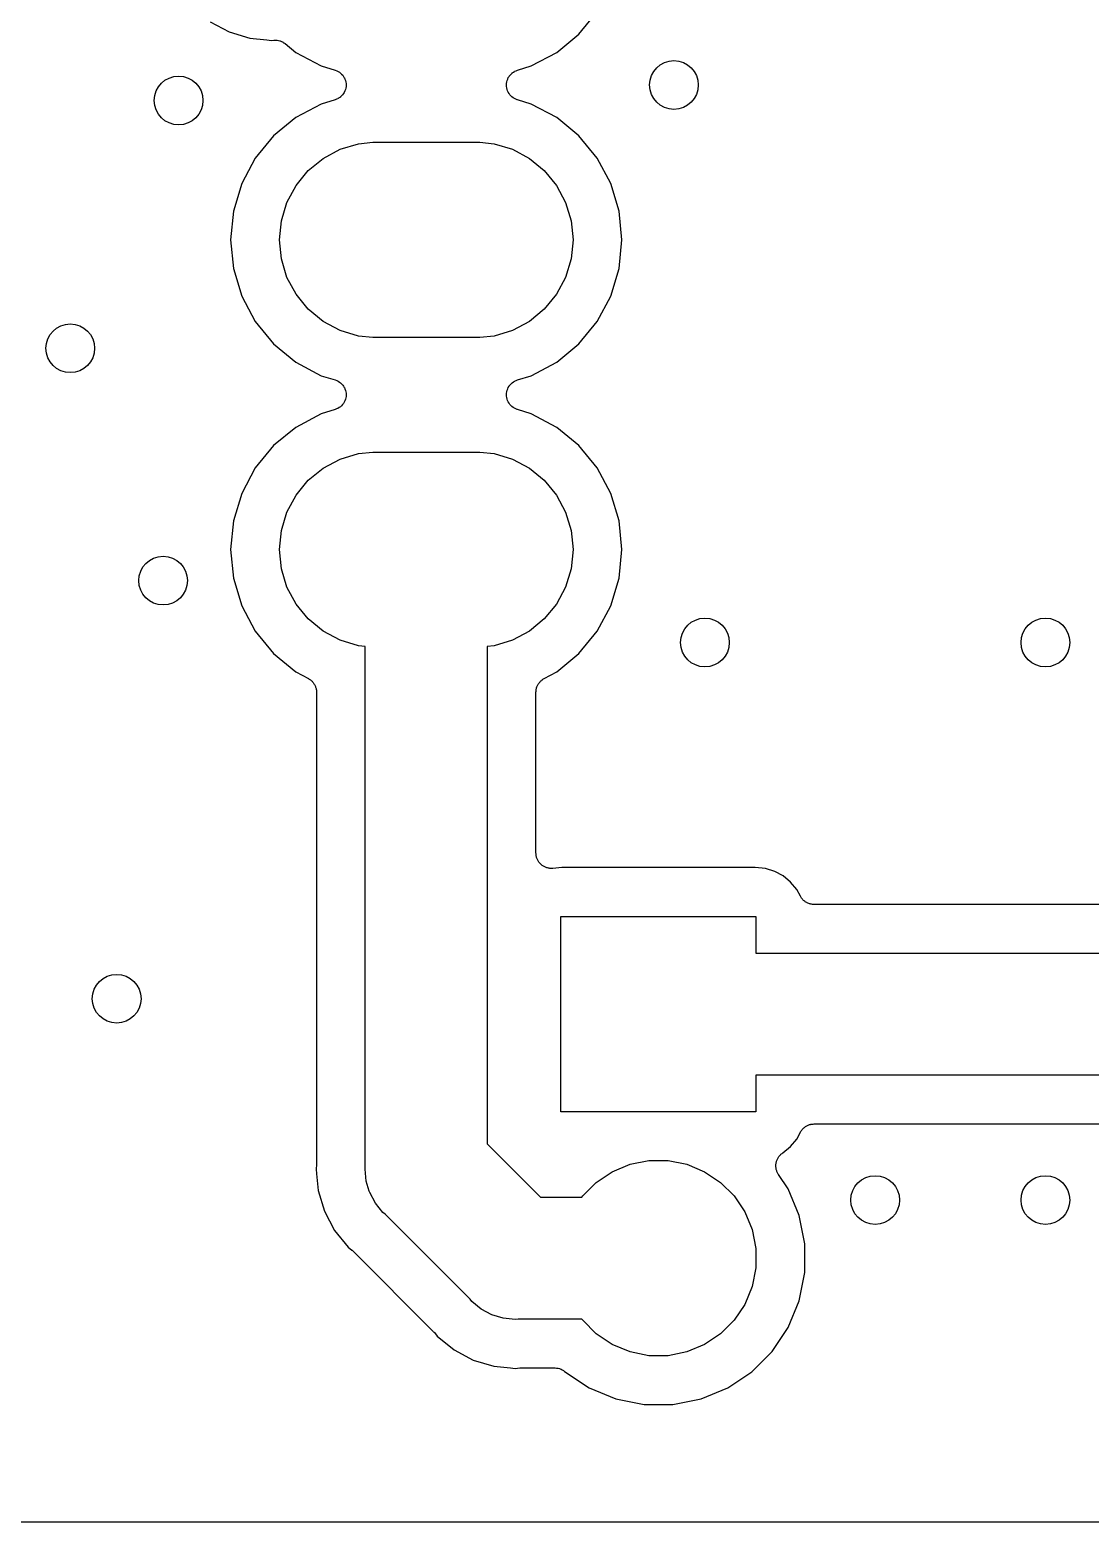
# Model space of a CAD drawing. Extents: x 2.85 to 5.2, y -4.31 to -3.17.
# Drawn here: x 3.8969 to 4.2394, y -4.314 to -3.8322 of the extents above; entities that cross this region are included whole.
import ezdxf

# ---------------------------------------------------------------- set-up
doc = ezdxf.new("R2010")
doc.units = 0
doc.header["$MEASUREMENT"] = 0
doc.layers.add('BLACK', color=7, linetype='CONTINUOUS')

msp = doc.modelspace()

# ---------------------------------------------------------------- linework, layer by layer
at = {"layer": 'BLACK', "linetype": 'CONTINUOUS'}
for p, q in [((3.95522, -3.8296), (3.96137, -3.83289)), ((4.07432, -3.83357), (4.08022, -3.82637)), ((3.96137, -3.83289), (3.96805, -3.83492)), ((3.96805, -3.83492), (3.9735, -3.83546)), ((4.06712, -3.83947), (4.07432, -3.83357)), ((3.9735, -3.83546), (3.9735, -3.83546)), ((3.9735, -3.83546), (3.975, -3.8356)), ((3.975, -3.8356), (3.97576, -3.83553)), ((3.97576, -3.83553), (3.97578, -3.83553)), ((3.97578, -3.83553), (3.97583, -3.83552)), ((3.97578, -3.83553), (3.97578, -3.83553)), ((3.97578, -3.83553), (3.97578, -3.83553)), ((3.97583, -3.83552), (3.9763, -3.83553)), ((3.9763, -3.83553), (3.97676, -3.83553)), ((3.97676, -3.83553), (3.97678, -3.83554)), ((3.97678, -3.83554), (3.97681, -3.83554)), ((3.97681, -3.83554), (3.97726, -3.83563)), ((3.97726, -3.83563), (3.97771, -3.83572)), ((3.97771, -3.83572), (3.97774, -3.83573)), ((3.97774, -3.83573), (3.97776, -3.83574)), ((3.97776, -3.83574), (3.97819, -3.83592)), ((3.97819, -3.83592), (3.97862, -3.8361)), ((3.97862, -3.8361), (3.97864, -3.83611)), ((3.97864, -3.83611), (3.97866, -3.83612)), ((3.97866, -3.83612), (3.97904, -3.83638)), ((3.97904, -3.83638), (3.97943, -3.83664)), ((3.97943, -3.83664), (3.98288, -3.83947)), ((3.98288, -3.83947), (3.99108, -3.84386)), ((4.05891, -3.84386), (4.06712, -3.83947)), ((3.99108, -3.84386), (3.99556, -3.84522)), ((4.05446, -3.84521), (4.05891, -3.84386)), ((3.99556, -3.84522), (3.99561, -3.84523)), ((3.99561, -3.84523), (3.99561, -3.84523)), ((3.99561, -3.84523), (3.99561, -3.84523)), ((3.99561, -3.84523), (3.99562, -3.84524)), ((3.99562, -3.84524), (3.99607, -3.84543)), ((3.99607, -3.84543), (3.99651, -3.84562)), ((3.99651, -3.84562), (3.99651, -3.84562)), ((3.99651, -3.84562), (3.99652, -3.84562)), ((3.99652, -3.84562), (3.99692, -3.84589)), ((3.99692, -3.84589), (3.99731, -3.84617)), ((3.99731, -3.84617), (3.99732, -3.84617)), ((3.99732, -3.84617), (3.99732, -3.84617)), ((3.99732, -3.84617), (3.99766, -3.84652)), ((3.99766, -3.84652), (3.998, -3.84686)), ((3.998, -3.84686), (3.998, -3.84687)), ((3.998, -3.84687), (3.99801, -3.84687)), ((3.99801, -3.84687), (3.99827, -3.84728)), ((3.99827, -3.84728), (3.99853, -3.84768)), ((3.99853, -3.84768), (3.99853, -3.84768)), ((3.99853, -3.84768), (3.99854, -3.84769)), ((3.99854, -3.84769), (3.99872, -3.84814)), ((3.99872, -3.84814), (3.9989, -3.84858)), ((3.9989, -3.84858), (3.9989, -3.84859)), ((3.9989, -3.84859), (3.9989, -3.84859)), ((3.9989, -3.84859), (3.99899, -3.84907)), ((3.99899, -3.84907), (3.99908, -3.84954)), ((4.05092, -3.84947), (4.05102, -3.84901)), ((4.05102, -3.84901), (4.05112, -3.84853)), ((4.05112, -3.84852), (4.05131, -3.84807)), ((4.05112, -3.84853), (4.05112, -3.84852)), ((4.05112, -3.84852), (4.05112, -3.84852)), ((4.05131, -3.84807), (4.05149, -3.84763)), ((4.05149, -3.84763), (4.0515, -3.84762)), ((4.0515, -3.84762), (4.05177, -3.84722)), ((4.0515, -3.84762), (4.0515, -3.84762)), ((4.05177, -3.84722), (4.05204, -3.84682)), ((4.05204, -3.84682), (4.05204, -3.84681)), ((4.05204, -3.84681), (4.05205, -3.84681)), ((4.05205, -3.84681), (4.05239, -3.84647)), ((4.05239, -3.84647), (4.05273, -3.84613)), ((4.05273, -3.84613), (4.05274, -3.84613)), ((4.05274, -3.84612), (4.05314, -3.84585)), ((4.05274, -3.84613), (4.05274, -3.84612)), ((4.05314, -3.84585), (4.05354, -3.84559)), ((4.05354, -3.84559), (4.05355, -3.84559)), ((4.05355, -3.84558), (4.054, -3.8454)), ((4.05355, -3.84559), (4.05355, -3.84558)), ((4.054, -3.8454), (4.05444, -3.84522)), ((4.05444, -3.84522), (4.05446, -3.84521)), ((4.05446, -3.84521), (4.05446, -3.84521)), ((4.05446, -3.84521), (4.05446, -3.84521)), ((3.99686, -3.85415), (3.99646, -3.85441)), ((3.99726, -3.85388), (3.99686, -3.85415)), ((3.99727, -3.85387), (3.99726, -3.85387)), ((3.99726, -3.85387), (3.99726, -3.85388)), ((3.99761, -3.85354), (3.99727, -3.85387)), ((3.99795, -3.85319), (3.99761, -3.85354)), ((3.99796, -3.85319), (3.99795, -3.85319)), ((3.99823, -3.85278), (3.99796, -3.85318)), ((3.99796, -3.85318), (3.99796, -3.85319)), ((3.9985, -3.85238), (3.99823, -3.85278)), ((3.99851, -3.85237), (3.9985, -3.85238)), ((3.9985, -3.85238), (3.9985, -3.85238)), ((3.99869, -3.85192), (3.99851, -3.85237)), ((3.99888, -3.85148), (3.99869, -3.85192)), ((3.99898, -3.85099), (3.99888, -3.85147)), ((3.99888, -3.85147), (3.99888, -3.85148)), ((3.99888, -3.85148), (3.99888, -3.85148)), ((3.99908, -3.85053), (3.99898, -3.85099)), ((3.99908, -3.84954), (3.99908, -3.84955)), ((3.99908, -3.84955), (3.99908, -3.84955)), ((3.99908, -3.84955), (3.99908, -3.85002)), ((3.99908, -3.85002), (3.99908, -3.85052)), ((3.99908, -3.85052), (3.99908, -3.85052)), ((3.99908, -3.85052), (3.99908, -3.85053)), ((4.05092, -3.84948), (4.05092, -3.84947)), ((4.05092, -3.84996), (4.05092, -3.84948)), ((4.05092, -3.84948), (4.05092, -3.84948)), ((4.05092, -3.85045), (4.05092, -3.84996)), ((4.05092, -3.85046), (4.05092, -3.85045)), ((4.05092, -3.85045), (4.05092, -3.85045)), ((4.05101, -3.85093), (4.05092, -3.85046)), ((4.0511, -3.85141), (4.05101, -3.85093)), ((4.0511, -3.85142), (4.0511, -3.85141)), ((4.0511, -3.85141), (4.0511, -3.85141)), ((4.05128, -3.85186), (4.0511, -3.85142)), ((4.05146, -3.85231), (4.05128, -3.85186)), ((4.05147, -3.85232), (4.05146, -3.85231)), ((4.05173, -3.85271), (4.05147, -3.85232)), ((4.05147, -3.85232), (4.05147, -3.85232)), ((4.05199, -3.85313), (4.05173, -3.85271)), ((4.052, -3.85313), (4.05199, -3.85313)), ((4.052, -3.85314), (4.052, -3.85313)), ((4.05234, -3.85348), (4.052, -3.85314)), ((4.05268, -3.85383), (4.05234, -3.85348)), ((4.05269, -3.85383), (4.05268, -3.85383)), ((4.05268, -3.85383), (4.05268, -3.85383)), ((4.05308, -3.85411), (4.05269, -3.85383)), ((4.05348, -3.85438), (4.05308, -3.85411)), ((3.99108, -3.85614), (3.98288, -3.86053)), ((3.99554, -3.85479), (3.99108, -3.85614)), ((3.99556, -3.85478), (3.99554, -3.85479)), ((3.99554, -3.85479), (3.99554, -3.85479)), ((3.99554, -3.85479), (3.99554, -3.85479)), ((3.996, -3.8546), (3.99556, -3.85478)), ((3.99645, -3.85442), (3.996, -3.8546)), ((3.99646, -3.85441), (3.99645, -3.85441)), ((3.99645, -3.85441), (3.99645, -3.85442)), ((4.05349, -3.85438), (4.05348, -3.85438)), ((4.05393, -3.85457), (4.05349, -3.85438)), ((4.05349, -3.85438), (4.05349, -3.85438)), ((4.05438, -3.85476), (4.05393, -3.85457)), ((4.05439, -3.85477), (4.05438, -3.85476)), ((4.05444, -3.85478), (4.05439, -3.85477)), ((4.05439, -3.85477), (4.05439, -3.85477)), ((4.05439, -3.85477), (4.05439, -3.85477)), ((4.05891, -3.85614), (4.05444, -3.85478)), ((4.06712, -3.86053), (4.05891, -3.85614)), ((3.98288, -3.86053), (3.97568, -3.86643)), ((4.07432, -3.86643), (4.06712, -3.86053)), ((3.97568, -3.86643), (3.96978, -3.87363)), ((4.00308, -3.86896), (4.0077, -3.8685)), ((4.0077, -3.8685), (4.0423, -3.8685)), ((4.0423, -3.8685), (4.04692, -3.86896)), ((4.08022, -3.87363), (4.07432, -3.86643)), ((3.99167, -3.87369), (3.99714, -3.87076)), ((3.99714, -3.87076), (4.00308, -3.86896)), ((4.04692, -3.86896), (4.05286, -3.87076)), ((4.05286, -3.87076), (4.05833, -3.87369)), ((3.96978, -3.87363), (3.96539, -3.88183)), ((3.98294, -3.88242), (3.98687, -3.87762)), ((3.98687, -3.87762), (3.99167, -3.87369)), ((4.05833, -3.87369), (4.06313, -3.87762)), ((4.06313, -3.87762), (4.06706, -3.88242)), ((4.08461, -3.88183), (4.08022, -3.87363)), ((3.96539, -3.88183), (3.96269, -3.89074)), ((3.98001, -3.88789), (3.98294, -3.88242)), ((4.06706, -3.88242), (4.06999, -3.88789)), ((4.08731, -3.89074), (4.08461, -3.88183)), ((3.97821, -3.89383), (3.98001, -3.88789)), ((4.06999, -3.88789), (4.07179, -3.89383)), ((3.96269, -3.89074), (3.96178, -3.9)), ((4.08822, -3.9), (4.08731, -3.89074)), ((3.9776, -3.9), (3.97821, -3.89383)), ((4.07179, -3.89383), (4.0724, -3.9)), ((3.96178, -3.9), (3.96269, -3.90926)), ((3.97821, -3.90617), (3.9776, -3.9)), ((4.0724, -3.9), (4.07179, -3.90617)), ((4.08731, -3.90926), (4.08822, -3.9)), ((3.98001, -3.91211), (3.97821, -3.90617)), ((4.07179, -3.90617), (4.06999, -3.91211)), ((3.96269, -3.90926), (3.96539, -3.91817)), ((4.08461, -3.91817), (4.08731, -3.90926)), ((3.98294, -3.91758), (3.98001, -3.91211)), ((4.06999, -3.91211), (4.06706, -3.91758)), ((3.96539, -3.91817), (3.96978, -3.92637)), ((3.98687, -3.92238), (3.98294, -3.91758)), ((4.06706, -3.91758), (4.06313, -3.92238)), ((4.08022, -3.92637), (4.08461, -3.91817)), ((3.96978, -3.92637), (3.97568, -3.93357)), ((3.99167, -3.92631), (3.98687, -3.92238)), ((3.99714, -3.92924), (3.99167, -3.92631)), ((4.05833, -3.92631), (4.05286, -3.92924)), ((4.06313, -3.92238), (4.05833, -3.92631)), ((4.07432, -3.93357), (4.08022, -3.92637)), ((4.00308, -3.93104), (3.99714, -3.92924)), ((4.0077, -3.9315), (4.00308, -3.93104)), ((4.04692, -3.93104), (4.0423, -3.9315)), ((4.05286, -3.92924), (4.04692, -3.93104)), ((3.97568, -3.93357), (3.98288, -3.93947)), ((4.0423, -3.9315), (4.0077, -3.9315)), ((4.06712, -3.93947), (4.07432, -3.93357)), ((3.98288, -3.93947), (3.99108, -3.94386)), ((4.05891, -3.94386), (4.06712, -3.93947)), ((3.99108, -3.94386), (3.99556, -3.94522)), ((3.99556, -3.94522), (3.99561, -3.94523)), ((3.99561, -3.94523), (3.99561, -3.94523)), ((3.99561, -3.94523), (3.99561, -3.94523)), ((3.99561, -3.94523), (3.99562, -3.94524)), ((3.99562, -3.94524), (3.99607, -3.94543)), ((3.99607, -3.94543), (3.99651, -3.94562)), ((3.99651, -3.94562), (3.99651, -3.94562)), ((3.99651, -3.94562), (3.99652, -3.94562)), ((3.99652, -3.94562), (3.99692, -3.94589)), ((4.05314, -3.94585), (4.05354, -3.94559)), ((4.05354, -3.94559), (4.05355, -3.94559)), ((4.05355, -3.94558), (4.054, -3.9454)), ((4.05355, -3.94559), (4.05355, -3.94558)), ((4.054, -3.9454), (4.05444, -3.94522)), ((4.05444, -3.94522), (4.05446, -3.94521)), ((4.05446, -3.94521), (4.05891, -3.94386)), ((4.05446, -3.94521), (4.05446, -3.94521)), ((4.05446, -3.94521), (4.05446, -3.94521)), ((3.99692, -3.94589), (3.99731, -3.94617)), ((3.99731, -3.94617), (3.99732, -3.94617)), ((3.99732, -3.94617), (3.99732, -3.94617)), ((3.99732, -3.94617), (3.99766, -3.94652)), ((3.99766, -3.94652), (3.998, -3.94686)), ((3.998, -3.94686), (3.998, -3.94687)), ((3.998, -3.94687), (3.99801, -3.94687)), ((3.99801, -3.94687), (3.99827, -3.94728)), ((3.99827, -3.94728), (3.99853, -3.94768)), ((3.99853, -3.94768), (3.99853, -3.94768)), ((3.99853, -3.94768), (3.99854, -3.94769)), ((3.99854, -3.94769), (3.99872, -3.94814)), ((3.99872, -3.94814), (3.9989, -3.94858)), ((3.9989, -3.94858), (3.9989, -3.94859)), ((3.9989, -3.94859), (3.9989, -3.94859)), ((3.9989, -3.94859), (3.99899, -3.94907)), ((3.99908, -3.95053), (3.99898, -3.95099)), ((3.99899, -3.94907), (3.99908, -3.94954)), ((3.99908, -3.94954), (3.99908, -3.94955)), ((3.99908, -3.94955), (3.99908, -3.94955)), ((3.99908, -3.94955), (3.99908, -3.95002)), ((3.99908, -3.95002), (3.99908, -3.95052)), ((3.99908, -3.95052), (3.99908, -3.95052)), ((3.99908, -3.95052), (3.99908, -3.95053)), ((4.05092, -3.94947), (4.05102, -3.94901)), ((4.05092, -3.94948), (4.05092, -3.94947)), ((4.05092, -3.94997), (4.05092, -3.94948)), ((4.05092, -3.94948), (4.05092, -3.94948)), ((4.05092, -3.95045), (4.05092, -3.94997)), ((4.05092, -3.95046), (4.05092, -3.95045)), ((4.05092, -3.95045), (4.05092, -3.95045)), ((4.05101, -3.95093), (4.05092, -3.95046)), ((4.05102, -3.94901), (4.05112, -3.94853)), ((4.05112, -3.94852), (4.05131, -3.94807)), ((4.05112, -3.94853), (4.05112, -3.94852)), ((4.05112, -3.94852), (4.05112, -3.94852)), ((4.05131, -3.94807), (4.05149, -3.94763)), ((4.05149, -3.94763), (4.0515, -3.94762)), ((4.0515, -3.94762), (4.05177, -3.94722)), ((4.0515, -3.94762), (4.0515, -3.94762)), ((4.05177, -3.94722), (4.05204, -3.94682)), ((4.05204, -3.94682), (4.05204, -3.94681)), ((4.05204, -3.94681), (4.05205, -3.94681)), ((4.05205, -3.94681), (4.05239, -3.94647)), ((4.05239, -3.94647), (4.05273, -3.94613)), ((4.05273, -3.94613), (4.05274, -3.94613)), ((4.05274, -3.94612), (4.05314, -3.94585)), ((4.05274, -3.94613), (4.05274, -3.94612)), ((3.99554, -3.95479), (3.99108, -3.95614)), ((3.99556, -3.95478), (3.99554, -3.95479)), ((3.99554, -3.95479), (3.99554, -3.95479)), ((3.99554, -3.95479), (3.99554, -3.95479)), ((3.996, -3.9546), (3.99556, -3.95478)), ((3.99645, -3.95442), (3.996, -3.9546)), ((3.99646, -3.95441), (3.99645, -3.95441)), ((3.99645, -3.95441), (3.99645, -3.95442)), ((3.99686, -3.95415), (3.99646, -3.95441)), ((3.99726, -3.95388), (3.99686, -3.95415)), ((3.99727, -3.95387), (3.99726, -3.95387)), ((3.99726, -3.95387), (3.99726, -3.95388)), ((3.99761, -3.95353), (3.99727, -3.95387)), ((3.99795, -3.95319), (3.99761, -3.95353)), ((3.99796, -3.95319), (3.99795, -3.95319)), ((3.99823, -3.95278), (3.99796, -3.95318)), ((3.99796, -3.95318), (3.99796, -3.95319)), ((3.9985, -3.95238), (3.99823, -3.95278)), ((3.99851, -3.95237), (3.9985, -3.95238)), ((3.9985, -3.95238), (3.9985, -3.95238)), ((3.9987, -3.95192), (3.99851, -3.95237)), ((3.99888, -3.95148), (3.9987, -3.95192)), ((3.99898, -3.95099), (3.99888, -3.95147)), ((3.99888, -3.95147), (3.99888, -3.95148)), ((3.99888, -3.95148), (3.99888, -3.95148)), ((4.0511, -3.95141), (4.05101, -3.95093)), ((4.0511, -3.95142), (4.0511, -3.95141)), ((4.0511, -3.95141), (4.0511, -3.95141)), ((4.05128, -3.95186), (4.0511, -3.95142)), ((4.05146, -3.95231), (4.05128, -3.95186)), ((4.05147, -3.95232), (4.05146, -3.95231)), ((4.05173, -3.95272), (4.05147, -3.95232)), ((4.05147, -3.95232), (4.05147, -3.95232)), ((4.05199, -3.95313), (4.05173, -3.95272)), ((4.052, -3.95313), (4.05199, -3.95313)), ((4.052, -3.95314), (4.052, -3.95313)), ((4.05234, -3.95348), (4.052, -3.95314)), ((4.05268, -3.95383), (4.05234, -3.95348)), ((4.05269, -3.95383), (4.05268, -3.95383)), ((4.05268, -3.95383), (4.05268, -3.95383)), ((4.05308, -3.95411), (4.05269, -3.95383)), ((4.05348, -3.95438), (4.05308, -3.95411)), ((4.05349, -3.95438), (4.05348, -3.95438)), ((4.05393, -3.95457), (4.05349, -3.95438)), ((4.05349, -3.95438), (4.05349, -3.95438)), ((4.05438, -3.95476), (4.05393, -3.95457)), ((4.05439, -3.95477), (4.05438, -3.95476)), ((4.05444, -3.95478), (4.05439, -3.95477)), ((4.05439, -3.95477), (4.05439, -3.95477)), ((4.05439, -3.95477), (4.05439, -3.95477)), ((4.05891, -3.95614), (4.05444, -3.95478)), ((3.99108, -3.95614), (3.98288, -3.96053)), ((4.06712, -3.96053), (4.05891, -3.95614)), ((3.98288, -3.96053), (3.97568, -3.96643)), ((4.07432, -3.96643), (4.06712, -3.96053)), ((3.97568, -3.96643), (3.96978, -3.97363)), ((3.99714, -3.97076), (4.00308, -3.96896)), ((4.00308, -3.96896), (4.0077, -3.9685)), ((4.0077, -3.9685), (4.0423, -3.9685)), ((4.0423, -3.9685), (4.04692, -3.96896)), ((4.04692, -3.96896), (4.05286, -3.97076)), ((4.08022, -3.97363), (4.07432, -3.96643)), ((3.96978, -3.97363), (3.96539, -3.98183)), ((3.98687, -3.97762), (3.99167, -3.97369)), ((3.99167, -3.97369), (3.99714, -3.97076)), ((4.05286, -3.97076), (4.05833, -3.97369)), ((4.05833, -3.97369), (4.06313, -3.97762)), ((4.08461, -3.98183), (4.08022, -3.97363)), ((3.98294, -3.98242), (3.98687, -3.97762)), ((4.06313, -3.97762), (4.06706, -3.98242)), ((3.96539, -3.98183), (3.96269, -3.99074)), ((3.98001, -3.98789), (3.98294, -3.98242)), ((4.06706, -3.98242), (4.06999, -3.98789)), ((4.08731, -3.99074), (4.08461, -3.98183)), ((3.97821, -3.99383), (3.98001, -3.98789)), ((4.06999, -3.98789), (4.07179, -3.99383)), ((3.96269, -3.99074), (3.96178, -4)), ((3.9776, -4), (3.97821, -3.99383)), ((4.07179, -3.99383), (4.0724, -4)), ((4.08822, -4), (4.08731, -3.99074)), ((3.96178, -4), (3.96269, -4.00926)), ((3.97821, -4.00617), (3.9776, -4)), ((4.0724, -4), (4.07179, -4.00617)), ((4.08731, -4.00926), (4.08822, -4)), ((3.98001, -4.01211), (3.97821, -4.00617)), ((4.07179, -4.00617), (4.06999, -4.01211)), ((3.96269, -4.00926), (3.96539, -4.01817)), ((3.98294, -4.01758), (3.98001, -4.01211)), ((4.06999, -4.01211), (4.06706, -4.01758)), ((4.08461, -4.01817), (4.08731, -4.00926)), ((3.98687, -4.02238), (3.98294, -4.01758)), ((4.06706, -4.01758), (4.06313, -4.02238)), ((3.96539, -4.01817), (3.96978, -4.02637)), ((3.99167, -4.02631), (3.98687, -4.02238)), ((4.06313, -4.02238), (4.05833, -4.02631)), ((4.08022, -4.02637), (4.08461, -4.01817)), ((3.96978, -4.02637), (3.97568, -4.03357)), ((3.99714, -4.02924), (3.99167, -4.02631)), ((4.05833, -4.02631), (4.05286, -4.02924)), ((4.07432, -4.03357), (4.08022, -4.02637)), ((4.00308, -4.03104), (3.99714, -4.02924)), ((4.00531, -4.03126), (4.00308, -4.03104)), ((4.00531, -4.19903), (4.00531, -4.03126)), ((4.04692, -4.03104), (4.04469, -4.03126)), ((4.04469, -4.03126), (4.04469, -4.19185)), ((4.05286, -4.02924), (4.04692, -4.03104)), ((3.97568, -4.03357), (3.98288, -4.03947)), ((4.06712, -4.03947), (4.07432, -4.03357)), ((3.98288, -4.03947), (3.98692, -4.04163)), ((3.98692, -4.04163), (3.98699, -4.04167)), ((3.98699, -4.04167), (3.98717, -4.04179)), ((3.98717, -4.04179), (3.98736, -4.0419)), ((3.98736, -4.0419), (3.98757, -4.04207)), ((3.98757, -4.04207), (3.98779, -4.04222)), ((4.06226, -4.04218), (4.06249, -4.04203)), ((4.06249, -4.04203), (4.0627, -4.04186)), ((4.0627, -4.04186), (4.06289, -4.04176)), ((4.06289, -4.04176), (4.06308, -4.04163)), ((4.06308, -4.04163), (4.06712, -4.03947)), ((3.98779, -4.04222), (3.98794, -4.04238)), ((3.98794, -4.04238), (3.98811, -4.04252)), ((3.98811, -4.04252), (3.98828, -4.04273)), ((3.98828, -4.04273), (3.98847, -4.04292)), ((3.98847, -4.04292), (3.98859, -4.04311)), ((3.98859, -4.04311), (3.98873, -4.04328)), ((3.98873, -4.04328), (3.98886, -4.04351)), ((3.98886, -4.04351), (3.989, -4.04374)), ((3.989, -4.04374), (3.98909, -4.04394)), ((3.98909, -4.04394), (3.98919, -4.04414)), ((3.98919, -4.04414), (3.98927, -4.0444)), ((3.98927, -4.0444), (3.98937, -4.04464)), ((3.98937, -4.04464), (3.98941, -4.04486)), ((3.98941, -4.04486), (3.98947, -4.04507)), ((3.98947, -4.04507), (3.9895, -4.04534)), ((3.9895, -4.04534), (3.98955, -4.0456)), ((3.98955, -4.0456), (3.98955, -4.04582)), ((3.98955, -4.04582), (3.98957, -4.04604)), ((3.98957, -4.04604), (3.98957, -4.19801)), ((4.06043, -4.04597), (4.06046, -4.04575)), ((4.06043, -4.04604), (4.06043, -4.04597)), ((4.06043, -4.09796), (4.06043, -4.04604)), ((4.06046, -4.04553), (4.06051, -4.04527)), ((4.06046, -4.04575), (4.06046, -4.04553)), ((4.06051, -4.04527), (4.06054, -4.045)), ((4.06054, -4.045), (4.06061, -4.04479)), ((4.06061, -4.04479), (4.06065, -4.04458)), ((4.06065, -4.04458), (4.06076, -4.04433)), ((4.06076, -4.04433), (4.06084, -4.04407)), ((4.06084, -4.04407), (4.06094, -4.04388)), ((4.06094, -4.04388), (4.06103, -4.04368)), ((4.06103, -4.04368), (4.06118, -4.04345)), ((4.06118, -4.04345), (4.06131, -4.04322)), ((4.06131, -4.04322), (4.06145, -4.04305)), ((4.06145, -4.04305), (4.06157, -4.04287)), ((4.06157, -4.04287), (4.06176, -4.04268)), ((4.06176, -4.04268), (4.06193, -4.04247)), ((4.06193, -4.04247), (4.06211, -4.04233)), ((4.06211, -4.04233), (4.06226, -4.04218)), ((4.06046, -4.09819), (4.06043, -4.09796)), ((4.06045, -4.09841), (4.06046, -4.09819)), ((4.0605, -4.09867), (4.06045, -4.09841)), ((4.06053, -4.09893), (4.0605, -4.09867)), ((4.06059, -4.09915), (4.06053, -4.09893)), ((4.06064, -4.09937), (4.06059, -4.09915)), ((4.06073, -4.09961), (4.06064, -4.09937)), ((4.06081, -4.09986), (4.06073, -4.09961)), ((4.06092, -4.10006), (4.06081, -4.09986)), ((4.061, -4.10028), (4.06092, -4.10006)), ((4.06115, -4.10049), (4.061, -4.10028)), ((4.06127, -4.10072), (4.06115, -4.10049)), ((4.06141, -4.1009), (4.06127, -4.10072)), ((4.06154, -4.10109), (4.06141, -4.1009)), ((4.06172, -4.10128), (4.06154, -4.10109)), ((4.06189, -4.10148), (4.06172, -4.10128)), ((4.06206, -4.10163), (4.06189, -4.10148)), ((4.06222, -4.10179), (4.06206, -4.10163)), ((4.06244, -4.10194), (4.06222, -4.10179)), ((4.06264, -4.1021), (4.06244, -4.10194)), ((4.06284, -4.10221), (4.06264, -4.1021)), ((4.06303, -4.10234), (4.06284, -4.10221)), ((4.06327, -4.10244), (4.06303, -4.10234)), ((4.0635, -4.10257), (4.06327, -4.10244)), ((4.06371, -4.10263), (4.0635, -4.10257)), ((4.06392, -4.10272), (4.06371, -4.10263)), ((4.06418, -4.10278), (4.06392, -4.10272)), ((4.06443, -4.10286), (4.06418, -4.10278)), ((4.06465, -4.10288), (4.06443, -4.10286)), ((4.06488, -4.10293), (4.06465, -4.10288)), ((4.06514, -4.10293), (4.06488, -4.10293)), ((4.0654, -4.10296), (4.06514, -4.10293)), ((4.06563, -4.10294), (4.0654, -4.10296)), ((4.06585, -4.10294), (4.06563, -4.10294)), ((4.06592, -4.10293), (4.06585, -4.10294)), ((4.06875, -4.10266), (4.06592, -4.10293)), ((4.13125, -4.10266), (4.06875, -4.10266)), ((4.13458, -4.10298), (4.13125, -4.10266)), ((4.13755, -4.10388), (4.13458, -4.10298)), ((4.14029, -4.10535), (4.13755, -4.10388)), ((4.14269, -4.10731), (4.14029, -4.10535)), ((4.14465, -4.10971), (4.14269, -4.10731)), ((4.14584, -4.11192), (4.14465, -4.10971)), ((4.14596, -4.11211), (4.14584, -4.11192)), ((4.14606, -4.1123), (4.14596, -4.11211)), ((4.14623, -4.11251), (4.14606, -4.1123)), ((4.14638, -4.11274), (4.14623, -4.11251)), ((4.14653, -4.11289), (4.14638, -4.11274)), ((4.14667, -4.11307), (4.14653, -4.11289)), ((4.14688, -4.11324), (4.14667, -4.11307)), ((4.14707, -4.11343), (4.14688, -4.11324)), ((4.14725, -4.11355), (4.14707, -4.11343)), ((4.14742, -4.11369), (4.14725, -4.11355)), ((4.14765, -4.11382), (4.14742, -4.11369)), ((4.14788, -4.11397), (4.14765, -4.11382)), ((4.14808, -4.11406), (4.14788, -4.11397)), ((4.14828, -4.11416), (4.14808, -4.11406)), ((4.14853, -4.11424), (4.14828, -4.11416)), ((4.14878, -4.11435), (4.14853, -4.11424)), ((4.14899, -4.11439), (4.14878, -4.11435)), ((4.14921, -4.11446), (4.14899, -4.11439)), ((4.0685, -4.1815), (4.0685, -4.1185)), ((4.0685, -4.1185), (4.1315, -4.1185)), ((4.1315, -4.1185), (4.1315, -4.13031)), ((4.14947, -4.11449), (4.14921, -4.11446)), ((4.14973, -4.11454), (4.14947, -4.11449)), ((4.14995, -4.11454), (4.14973, -4.11454)), ((4.15018, -4.11457), (4.14995, -4.11454)), ((4.15025, -4.11457), (4.15018, -4.11457)), ((4.24697, -4.11457), (4.15025, -4.11457)), ((4.1315, -4.13031), (4.26654, -4.13031)), ((4.26654, -4.16969), (4.1315, -4.16969)), ((4.1315, -4.16969), (4.1315, -4.1815)), ((4.1315, -4.1815), (4.0685, -4.1815)), ((4.14693, -4.18672), (4.14712, -4.18653)), ((4.14712, -4.18653), (4.14731, -4.18641)), ((4.14731, -4.18641), (4.14748, -4.18627)), ((4.14748, -4.18627), (4.14771, -4.18614)), ((4.14771, -4.18614), (4.14794, -4.186)), ((4.14794, -4.186), (4.14814, -4.18591)), ((4.14814, -4.18591), (4.14834, -4.18581)), ((4.14834, -4.18581), (4.1486, -4.18573)), ((4.1486, -4.18573), (4.14884, -4.18563)), ((4.14884, -4.18563), (4.14906, -4.18559)), ((4.14906, -4.18559), (4.14927, -4.18553)), ((4.14927, -4.18553), (4.14954, -4.1855)), ((4.14954, -4.1855), (4.1498, -4.18545)), ((4.1498, -4.18545), (4.15002, -4.18545)), ((4.15002, -4.18545), (4.15025, -4.18543)), ((4.15025, -4.18543), (4.24697, -4.18543)), ((4.14269, -4.19269), (4.14465, -4.19029)), ((4.14465, -4.19029), (4.14584, -4.18808)), ((4.14584, -4.18808), (4.14587, -4.18801)), ((4.14587, -4.18801), (4.14599, -4.18783)), ((4.14599, -4.18783), (4.1461, -4.18764)), ((4.1461, -4.18764), (4.14627, -4.18743)), ((4.14627, -4.18743), (4.14642, -4.18721)), ((4.14642, -4.18721), (4.14658, -4.18706)), ((4.14658, -4.18706), (4.14672, -4.18689)), ((4.14672, -4.18689), (4.14693, -4.18672)), ((4.04469, -4.19185), (4.06189, -4.20906)), ((4.13851, -4.19655), (4.13865, -4.19634)), ((4.13865, -4.19634), (4.13878, -4.19611)), ((4.13878, -4.19611), (4.13892, -4.19593)), ((4.13892, -4.19593), (4.13905, -4.19574)), ((4.13905, -4.19574), (4.13923, -4.19556)), ((4.13923, -4.19556), (4.1394, -4.19536)), ((4.1394, -4.19536), (4.13958, -4.19521)), ((4.13958, -4.19521), (4.13974, -4.19505)), ((4.13974, -4.19505), (4.13996, -4.19491)), ((4.13996, -4.19491), (4.14016, -4.19474)), ((4.14016, -4.19474), (4.1402, -4.19472)), ((4.1402, -4.19472), (4.14269, -4.19269)), ((3.98954, -4.1985), (3.9894, -4.2)), ((3.9894, -4.2), (3.98954, -4.2015)), ((3.98957, -4.19808), (3.98954, -4.19829)), ((3.98954, -4.19829), (3.98954, -4.1985)), ((3.98957, -4.19801), (3.98957, -4.19808)), ((4.00522, -4.2), (4.00531, -4.19903)), ((4.0056, -4.20386), (4.00522, -4.2)), ((4.07992, -4.20428), (4.08508, -4.20083)), ((4.08508, -4.20083), (4.09081, -4.19845)), ((4.09081, -4.19845), (4.0969, -4.19724)), ((4.0969, -4.19724), (4.1031, -4.19724)), ((4.1031, -4.19724), (4.10919, -4.19845)), ((4.10919, -4.19845), (4.11492, -4.20083)), ((4.11492, -4.20083), (4.12008, -4.20428)), ((4.13791, -4.19886), (4.13793, -4.19864)), ((4.13793, -4.19912), (4.13791, -4.19886)), ((4.13793, -4.19864), (4.13794, -4.19841)), ((4.13793, -4.19939), (4.13793, -4.19912)), ((4.13797, -4.19961), (4.13793, -4.19939)), ((4.13794, -4.19841), (4.13799, -4.19815)), ((4.13799, -4.19984), (4.13797, -4.19961)), ((4.13799, -4.19815), (4.13802, -4.19789)), ((4.13807, -4.20009), (4.13799, -4.19984)), ((4.13802, -4.19789), (4.13808, -4.19768)), ((4.13812, -4.20034), (4.13807, -4.20009)), ((4.13808, -4.19768), (4.13813, -4.19745)), ((4.1382, -4.20055), (4.13812, -4.20034)), ((4.13813, -4.19745), (4.13823, -4.19721)), ((4.13827, -4.20077), (4.1382, -4.20055)), ((4.13823, -4.19721), (4.13831, -4.19696)), ((4.13838, -4.20101), (4.13827, -4.20077)), ((4.13831, -4.19696), (4.13842, -4.19676)), ((4.13848, -4.20125), (4.13838, -4.20101)), ((4.13842, -4.19676), (4.13851, -4.19655)), ((3.98954, -4.2015), (3.98954, -4.2015)), ((3.98954, -4.2015), (3.99008, -4.20695)), ((4.0066, -4.20717), (4.0056, -4.20386)), ((4.07554, -4.20866), (4.07992, -4.20428)), ((4.12008, -4.20428), (4.12446, -4.20866)), ((4.13861, -4.20144), (4.13848, -4.20125)), ((4.13871, -4.20164), (4.13861, -4.20144)), ((4.13875, -4.2017), (4.13871, -4.20164)), ((4.14187, -4.20636), (4.13875, -4.2017)), ((3.99008, -4.20695), (3.99211, -4.21363)), ((4.00673, -4.20757), (4.0066, -4.20717)), ((4.00855, -4.21099), (4.00673, -4.20757)), ((4.06189, -4.20906), (4.07527, -4.20906)), ((4.07527, -4.20906), (4.07554, -4.20866)), ((4.12446, -4.20866), (4.12791, -4.21382)), ((4.14543, -4.21496), (4.14187, -4.20636)), ((3.99211, -4.21363), (3.9954, -4.21978)), ((4.01101, -4.21399), (4.00855, -4.21099)), ((4.01176, -4.2146), (4.01101, -4.21399)), ((4.03914, -4.24198), (4.01176, -4.2146)), ((4.12791, -4.21382), (4.13029, -4.21955)), ((4.14724, -4.22409), (4.14543, -4.21496)), ((3.9954, -4.21978), (3.99982, -4.22518)), ((4.13029, -4.21955), (4.1315, -4.22564)), ((3.99982, -4.22518), (4.00099, -4.22613)), ((4.14724, -4.23339), (4.14724, -4.22409)), ((4.00099, -4.22613), (4.00104, -4.22617)), ((4.00104, -4.22617), (4.00119, -4.22633)), ((4.00119, -4.22633), (4.00135, -4.22646)), ((4.00135, -4.22646), (4.02728, -4.25239)), ((4.1315, -4.22564), (4.1315, -4.23184)), ((4.1315, -4.23184), (4.13029, -4.23793)), ((4.14543, -4.24252), (4.14724, -4.23339)), ((4.13029, -4.23793), (4.12791, -4.24366)), ((4.03975, -4.24273), (4.03914, -4.24198)), ((4.04275, -4.24519), (4.03975, -4.24273)), ((4.12791, -4.24366), (4.12446, -4.24882)), ((4.14187, -4.25112), (4.14543, -4.24252)), ((4.04617, -4.24701), (4.04275, -4.24519)), ((4.04982, -4.24812), (4.04617, -4.24701)), ((4.04988, -4.24814), (4.04982, -4.24812)), ((4.05374, -4.24852), (4.04988, -4.24814)), ((4.05471, -4.24843), (4.05374, -4.24852)), ((4.07527, -4.24843), (4.05471, -4.24843)), ((4.07554, -4.24882), (4.07527, -4.24843)), ((4.07992, -4.2532), (4.07554, -4.24882)), ((4.12446, -4.24882), (4.12008, -4.2532)), ((4.02728, -4.25239), (4.02733, -4.25244)), ((4.02733, -4.25244), (4.02746, -4.25261)), ((4.02746, -4.25261), (4.02761, -4.25275)), ((4.02761, -4.25275), (4.02856, -4.25392)), ((4.02856, -4.25392), (4.03396, -4.25834)), ((4.08508, -4.25665), (4.07992, -4.2532)), ((4.12008, -4.2532), (4.11492, -4.25665)), ((4.1367, -4.25886), (4.14187, -4.25112)), ((4.03396, -4.25834), (4.04011, -4.26163)), ((4.09081, -4.25903), (4.08508, -4.25665)), ((4.11492, -4.25665), (4.10919, -4.25903)), ((4.13012, -4.26544), (4.1367, -4.25886)), ((4.04011, -4.26163), (4.04679, -4.26366)), ((4.04679, -4.26366), (4.05224, -4.2642)), ((4.0969, -4.26024), (4.09081, -4.25903)), ((4.1031, -4.26024), (4.0969, -4.26024)), ((4.10919, -4.25903), (4.1031, -4.26024)), ((4.05224, -4.2642), (4.05224, -4.2642)), ((4.05224, -4.2642), (4.05374, -4.26434)), ((4.05374, -4.26434), (4.05524, -4.2642)), ((4.05524, -4.2642), (4.05531, -4.26419)), ((4.05531, -4.26419), (4.05552, -4.26419)), ((4.05552, -4.26419), (4.05573, -4.26417)), ((4.05573, -4.26417), (4.06655, -4.26417)), ((4.06655, -4.26417), (4.06657, -4.26417)), ((4.06657, -4.26417), (4.06657, -4.26417)), ((4.06657, -4.26417), (4.06657, -4.26417)), ((4.06657, -4.26417), (4.06662, -4.26417)), ((4.06662, -4.26417), (4.06708, -4.26423)), ((4.06708, -4.26423), (4.06754, -4.26427)), ((4.06754, -4.26427), (4.06756, -4.26428)), ((4.06756, -4.26428), (4.06759, -4.26428)), ((4.06759, -4.26428), (4.06803, -4.26442)), ((4.06803, -4.26442), (4.06847, -4.26456)), ((4.06847, -4.26456), (4.06849, -4.26457)), ((4.06849, -4.26457), (4.06852, -4.26458)), ((4.06852, -4.26458), (4.06892, -4.2648)), ((4.06892, -4.2648), (4.06933, -4.26502)), ((4.06933, -4.26502), (4.06935, -4.26504)), ((4.06935, -4.26504), (4.06937, -4.26505)), ((4.06937, -4.26505), (4.06966, -4.26529)), ((4.06966, -4.26529), (4.07762, -4.27061)), ((4.12238, -4.27061), (4.13012, -4.26544)), ((4.07762, -4.27061), (4.08622, -4.27417)), ((4.11378, -4.27417), (4.12238, -4.27061)), ((4.08622, -4.27417), (4.09535, -4.27598)), ((4.09535, -4.27598), (4.10465, -4.27598)), ((4.10465, -4.27598), (4.11378, -4.27417)), ((5.17512, -4.31398), (3.88982, -4.31398))]:
    msp.add_line(p, q, dxfattribs=at)
at = {"layer": 'BLACK'}
for centre in [(4.105, -3.85), (3.945, -3.855), (3.91, -3.935), (3.94, -4.01), (4.115, -4.03), (4.225, -4.03), (3.925, -4.145), (4.17, -4.21), (4.225, -4.21)]:
    msp.add_circle(centre, 0.00787, dxfattribs=at)

doc.saveas('drawing.dxf')
